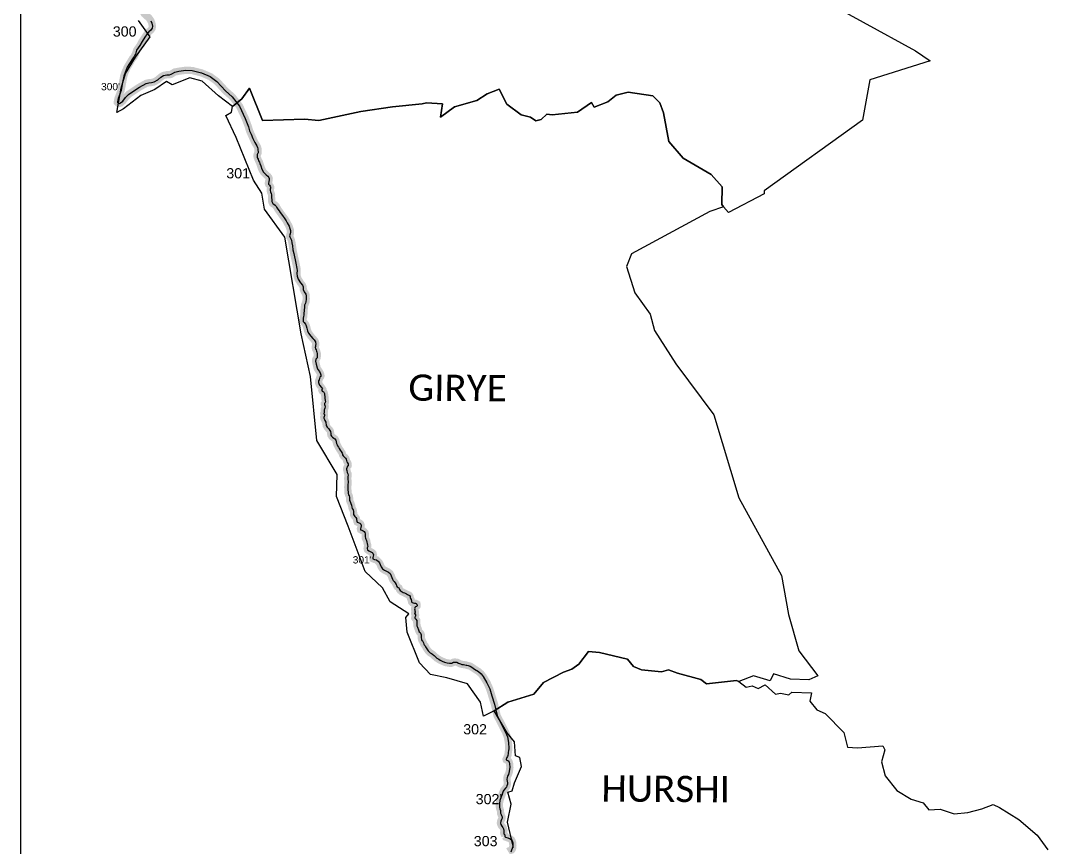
# Model space of a CAD drawing. Header units: metres. Extents: x 0 to 561379, y 0 to 4092696.
# Drawn here: x 319714 to 326906, y 1821492 to 1827166 of the extents above; entities that cross this region are included whole.
import ezdxf

# ---------------------------------------------------------------- set-up
doc = ezdxf.new("R2010")
doc.units = ezdxf.units.M
for name, color, linetype in [('COASTLINE', 5, 'Continuous'), ('NATURALLY PROTECTED', 3, 'Continuous'), ('VILLAGE BOUNDRY', 32, 'Continuous'), ('VILLAGE NAME', 1, 'Continuous')]:
    doc.layers.add(name, color=color, linetype=linetype)
doc.styles.get("Standard").update_dxf_attribs({"font": 'arial.ttf'})
picture_1 = doc.add_image_def('image1.ecw', size_in_pixel=(466537, 1349983.0))

msp = doc.modelspace()

# ---------------------------------------------------------------- linework, layer by layer
at = {"layer": 'COASTLINE', "flags": 128}
msp.add_lwpolyline([(320606.9, 1827167.7), (320612.6, 1827151.9), (320617.5, 1827129.9), (320615.3, 1827116.4), (320605.4, 1827102.1), (320593, 1827091.9), (320581.1, 1827077.6), (320565.5, 1827054), (320546.3, 1827026), (320530.9, 1826996.6), (320508.8, 1826964.5), (320500.5, 1826938.1), (320491.6, 1826921.4), (320479.7, 1826906.8), (320444.6, 1826848.2), (320428.9, 1826813.1), (320420, 1826785.9), (320411.9, 1826742.6), (320401.6, 1826687.6), (320381.1, 1826633), (320376.8, 1826611.7), (320376.9, 1826605.9), (320381.8, 1826601), (320390.1, 1826599.6), (320399.1, 1826602.7), (320413.6, 1826615.6), (320433, 1826640.2), (320452, 1826661), (320482, 1826681), (320528.6, 1826712), (320574.6, 1826737.5), (320591.8, 1826741.4), (320610.1, 1826743.1), (320628.8, 1826747.1), (320653.9, 1826761.7), (320675.3, 1826780.8), (320693.3, 1826791.8), (320715.1, 1826796.6), (320734.7, 1826797.1), (320746.2, 1826799.6), (320755.2, 1826806.3), (320770.7, 1826815.3), (320797.5, 1826820.5), (320845.9, 1826827.3), (320891.1, 1826825.6), (320955.1, 1826809.1), (321014.7, 1826783.8), (321059.9, 1826750.8), (321120, 1826685.1), (321164.9, 1826645.8), (321214.9, 1826581.8), (321255, 1826496.6), (321276.7, 1826437.9), (321284.4, 1826411.4), (321295, 1826387.7), (321307.5, 1826359.8), (321320.4, 1826331.1), (321334.8, 1826307.8), (321339.6, 1826296.9), (321341.7, 1826288.5), (321342.3, 1826278.9), (321342.8, 1826268.5), (321342.6, 1826260.7), (321341.8, 1826256.6), (321339.6, 1826253.2), (321336.3, 1826248.1), (321335.7, 1826241.6), (321336.4, 1826230.9), (321339.1, 1826224.2), (321342.4, 1826216.2), (321346.5, 1826206.3), (321352.4, 1826195.8), (321355.3, 1826186.9), (321360.7, 1826170.1), (321367.7, 1826148.8), (321379.7, 1826128.3), (321398.3, 1826108.3), (321410.4, 1826099.3), (321416.1, 1826091.9), (321419.2, 1826083.9), (321419, 1826075.2), (321415.7, 1826064.3), (321413.6, 1826050.8), (321415.4, 1826044.3), (321421.2, 1826037.6), (321426.5, 1826031.4), (321429.3, 1826025.3), (321429.2, 1826018.6), (321426.8, 1826009.7), (321426.2, 1826002.5), (321428.4, 1825992.4), (321433.3, 1825980.5), (321435.3, 1825971.2), (321435.1, 1825956.3), (321436.3, 1825935.5), (321436.9, 1825925.3), (321438.6, 1825920.5), (321443.3, 1825912.2), (321452, 1825906.8), (321460.5, 1825901.6), (321465.9, 1825895.7), (321470.3, 1825888), (321479.2, 1825872.3), (321487, 1825861.3), (321495.1, 1825849.9), (321510, 1825828.9), (321526.6, 1825807.4), (321535.2, 1825793.6), (321541.8, 1825780.6), (321555.5, 1825757.1), (321560.8, 1825740.7), (321565.1, 1825727.5), (321565.6, 1825714.6), (321564.1, 1825704), (321561.6, 1825698.1), (321559.4, 1825690.1), (321561, 1825682.4), (321565.4, 1825675.4), (321571.5, 1825660.5), (321575.6, 1825642.2), (321578.5, 1825622.5), (321582.6, 1825594.7), (321587.8, 1825568), (321601.9, 1825503.1), (321610.1, 1825465.9), (321610.7, 1825452.7), (321609.3, 1825432.1), (321611.4, 1825412.4), (321618.6, 1825392.4), (321634.5, 1825367.3), (321647.5, 1825350.4), (321651.5, 1825339.9), (321653.7, 1825321.6), (321660.5, 1825306.3), (321670.6, 1825289.2), (321673, 1825278.4), (321673.5, 1825256.1), (321671.8, 1825237.4), (321668.2, 1825228.4), (321662.6, 1825214.3), (321661, 1825203.9), (321658.8, 1825176), (321657.5, 1825159.8), (321657.2, 1825144.7), (321656, 1825135.8), (321652.9, 1825124.9), (321652.4, 1825116.8), (321651.8, 1825108.4), (321653.6, 1825101.9), (321660.2, 1825094), (321668.6, 1825083.7), (321674, 1825073.2), (321678.4, 1825056.1), (321683, 1825038.6), (321690.1, 1825022.9), (321704.7, 1825001.9), (321718.2, 1824986.1), (321727.9, 1824975), (321733.3, 1824968.8), (321736.4, 1824962.2), (321737.7, 1824957), (321738.7, 1824949.1), (321737.8, 1824937.7), (321736.2, 1824929.4), (321736, 1824922.6), (321737, 1824915.2), (321741.1, 1824906.5), (321744.8, 1824898.6), (321746.5, 1824892), (321749.6, 1824881.3), (321749.6, 1824863.6), (321747.7, 1824852.8), (321744.5, 1824846.9), (321740.3, 1824843.8), (321738.6, 1824840.1), (321737.8, 1824828.7), (321742.4, 1824808), (321747.9, 1824783.7), (321753.9, 1824772), (321764.2, 1824758), (321771.5, 1824742.8), (321773.5, 1824736.5), (321774.6, 1824729.3), (321772.9, 1824723.7), (321767.6, 1824719.5), (321764.9, 1824711.5), (321762, 1824701.5), (321758.3, 1824693.6), (321757.9, 1824684.1), (321760.2, 1824675), (321765.4, 1824665.4), (321778.6, 1824649.2), (321784.5, 1824639.7), (321781.9, 1824635.8), (321780.9, 1824629.8), (321783.9, 1824624.2), (321787.9, 1824621.6), (321791.5, 1824619.3), (321793.3, 1824618.2), (321794.7, 1824615.9), (321796.5, 1824612.8), (321798.2, 1824608.3), (321799.8, 1824598.6), (321801.6, 1824586.9), (321802.3, 1824574.7), (321803.9, 1824560.1), (321805.1, 1824549.3), (321804.5, 1824545.5), (321802.5, 1824541.7), (321800, 1824538.6), (321798.3, 1824536.5), (321798.4, 1824534.1), (321799.7, 1824530.9), (321801.9, 1824525.5), (321803.6, 1824516.3), (321801.8, 1824507.5), (321798.1, 1824499.7), (321797.7, 1824496.2), (321797.6, 1824488.7), (321797.4, 1824481.5), (321796.3, 1824474.2), (321794.7, 1824470.7), (321795.5, 1824467.2), (321798.1, 1824462.6), (321798.9, 1824454), (321797.7, 1824449.9), (321794.3, 1824443.6), (321795, 1824437.7), (321799, 1824429.7), (321802.1, 1824422.4), (321807.8, 1824410), (321811.2, 1824387.3), (321817.4, 1824376), (321827.9, 1824363.7), (321836.5, 1824354), (321839.7, 1824346.1), (321841.6, 1824332), (321843.6, 1824322.3), (321847.7, 1824314.5), (321854.8, 1824307.6), (321864.2, 1824300.6), (321870.2, 1824296), (321875.9, 1824287.6), (321879, 1824276.4), (321882.1, 1824265.2), (321885.3, 1824256), (321889.1, 1824247.9), (321894.2, 1824239.3), (321899.6, 1824228.9), (321907.3, 1824218.5), (321912.9, 1824208.5), (321920.2, 1824197.7), (321922.2, 1824193), (321923.5, 1824186), (321927.8, 1824179.6), (321932.6, 1824174.6), (321937.1, 1824171.1), (321943.7, 1824164.2), (321947.5, 1824156.3), (321950.5, 1824147), (321952.7, 1824139.2), (321957, 1824134.2), (321958, 1824131.4), (321961.6, 1824123.4), (321961.8, 1824116.2), (321961, 1824111.4), (321957.7, 1824107.8), (321954.5, 1824102.2), (321952, 1824096.1), (321951.1, 1824090.9), (321951.1, 1824084.5), (321953.5, 1824078), (321955.8, 1824065), (321960.4, 1824055.4), (321961.3, 1824047.7), (321960.1, 1824036.5), (321958.5, 1824026.5), (321959.3, 1824014.3), (321960.7, 1824006.4), (321961.4, 1823994.8), (321960.1, 1823984.4), (321959.6, 1823976.5), (321959, 1823965.9), (321959.6, 1823944.4), (321961.3, 1823931), (321961.4, 1823920.9), (321964.4, 1823911.3), (321969.2, 1823904), (321971, 1823894.4), (321971.4, 1823884.7), (321971.7, 1823873.5), (321974.6, 1823865.9), (321980.9, 1823851.6), (321984.8, 1823840.7), (321987.5, 1823826.4), (321989.3, 1823818.6), (321995.1, 1823807.6), (321997.9, 1823797.2), (321998.9, 1823788.8), (321998.8, 1823780.7), (321998.8, 1823775.7), (322002, 1823769.9), (322007.1, 1823762.2), (322014.4, 1823754.7), (322017.8, 1823749.7), (322019.4, 1823742), (322021.2, 1823730.3), (322023.5, 1823724.7), (322029.6, 1823721.4), (322040.8, 1823717.6), (322045, 1823714.6), (322047.9, 1823710.8), (322050.1, 1823704), (322050.7, 1823697.6), (322048.9, 1823686.9), (322046.1, 1823678.6), (322047.5, 1823671.9), (322054.6, 1823667.9), (322064.5, 1823664.6), (322071.6, 1823658.8), (322077.1, 1823652.5), (322079.2, 1823643.3), (322079.5, 1823633.3), (322078.5, 1823624.1), (322079.8, 1823613.4), (322082.8, 1823606.8), (322088.3, 1823598.4), (322090.2, 1823587.3), (322092.1, 1823577.7), (322095.5, 1823566.6), (322095.8, 1823556.1), (322092.9, 1823548.6), (322091.9, 1823542.4), (322094.2, 1823534.4), (322103.6, 1823527.4), (322116.3, 1823520.7), (322125.5, 1823515.6), (322131.8, 1823510.3), (322135.1, 1823499.4), (322132.5, 1823489.2), (322130.5, 1823480.9), (322132.2, 1823472.7), (322142.1, 1823468.3), (322156.1, 1823465.1), (322169.2, 1823453.1), (322175.9, 1823444.6), (322182.5, 1823432.5), (322187.9, 1823417.3), (322197.5, 1823403.4), (322210.4, 1823394.3), (322225.4, 1823386.6), (322237.9, 1823380.4), (322249, 1823371.3), (322257.4, 1823355.7), (322261.3, 1823343.5), (322265.9, 1823332), (322271.4, 1823323.4), (322277.3, 1823317.1), (322284.5, 1823306.7), (322290.2, 1823296.6), (322294.6, 1823286.3), (322298.3, 1823280.1), (322304.5, 1823275.8), (322310.2, 1823272.3), (322311.5, 1823268.4), (322313.9, 1823261.6), (322319.2, 1823254.8), (322326.1, 1823248.9), (322339.2, 1823241.8), (322347.7, 1823238.3), (322361.3, 1823231), (322369.1, 1823227.4), (322378.3, 1823223.4), (322382.3, 1823220.3), (322386.4, 1823213.5), (322387.4, 1823205.5), (322389.9, 1823199.3), (322393.4, 1823193.6), (322394.5, 1823190), (322395.5, 1823184.8), (322397.2, 1823176), (322401.4, 1823171.2), (322408.9, 1823169.3), (322418.1, 1823167.8), (322423.9, 1823166.5), (322429.5, 1823164.3), (322431.8, 1823162.3), (322434.2, 1823161), (322435.5, 1823154.6), (322434.6, 1823148.1), (322430.9, 1823145.1), (322424.3, 1823141.6), (322419.5, 1823137.2), (322418.4, 1823132.5), (322417.7, 1823127.8), (322418.7, 1823120.8), (322420.6, 1823114.5), (322422.9, 1823108.6), (322422.6, 1823102.7), (322420.4, 1823101.2), (322418.6, 1823099.6), (322418.3, 1823096.3), (322419.9, 1823093.4), (322423.3, 1823088.5), (322424.6, 1823084.7), (322424, 1823077.8), (322421, 1823074.4), (322419.4, 1823070.2), (322418.9, 1823066.1), (322422.2, 1823062), (322427.1, 1823056.5), (322432.3, 1823049.4), (322433.3, 1823044.2), (322432.8, 1823034.6), (322433.2, 1823025.9), (322433.7, 1823019.7), (322434.3, 1823012.7), (322437.3, 1823003.4), (322440.1, 1822996.7), (322442.5, 1822990.5), (322446.2, 1822977.9), (322450.1, 1822970.5), (322455.7, 1822965.1), (322459.1, 1822961.4), (322461.7, 1822957), (322464, 1822950.3), (322463.2, 1822941.5), (322463.6, 1822931.6), (322465.6, 1822918.5), (322468.2, 1822912.2), (322472, 1822908.2), (322474, 1822903.3), (322478.1, 1822895), (322480.5, 1822886.8), (322484.3, 1822881.7), (322490.1, 1822874.6), (322493.6, 1822867.7), (322501.1, 1822854.7), (322506, 1822847.1), (322511.1, 1822839.9), (322516, 1822835), (322525.3, 1822826.2), (322534.3, 1822821), (322541.1, 1822816.4), (322546.3, 1822812.3), (322551.4, 1822807.5), (322556, 1822802.7), (322561.7, 1822797.8), (322570.5, 1822790.1), (322583.6, 1822781.9), (322594.5, 1822775.1), (322607.9, 1822769.3), (322623.7, 1822762.2), (322633.1, 1822758.9), (322641.9, 1822757.6), (322658.7, 1822755), (322669.2, 1822754.6), (322674.7, 1822756.5), (322681.2, 1822759.4), (322685.3, 1822762.4), (322696, 1822763.1), (322708.4, 1822761.8), (322719.5, 1822756.5), (322733, 1822750.1), (322743.4, 1822747.2), (322753, 1822745.8), (322764, 1822744.4), (322771.8, 1822742.3), (322775.7, 1822741.2), (322784.8, 1822738.7), (322799.8, 1822734.7), (322811.6, 1822727.9), (322829.5, 1822715.1), (322857.5, 1822697.6), (322874.7, 1822682), (322888.3, 1822664.3), (322914.9, 1822621), (322933.7, 1822578.8), (322948.4, 1822531.6), (322966.1, 1822474.6), (322984.5, 1822395.2), (323015.2, 1822335.3), (323042.9, 1822281.5), (323055, 1822248.9), (323062, 1822211.7), (323065.1, 1822170.4), (323062.9, 1822153.5), (323061.6, 1822143.7), (323060.3, 1822134.6), (323058.7, 1822122), (323055.6, 1822115.5), (323051.6, 1822106.9), (323048.5, 1822100.4), (323046.2, 1822095.6), (323047.1, 1822091.8), (323050.9, 1822089.4), (323059.2, 1822086.6), (323064.8, 1822081.7), (323067.9, 1822075.2), (323070.2, 1822064.8), (323072.3, 1822040.4), (323068.5, 1822010.6), (323062.1, 1821991.6), (323055, 1821978.5), (323053, 1821970), (323052, 1821956.5), (323053.4, 1821946.1), (323055.2, 1821933.4), (323054.9, 1821924), (323052.1, 1821912.4), (323048.1, 1821903.8), (323042.3, 1821896.4), (323031.4, 1821884.2), (323026.5, 1821875.5), (323022.1, 1821863.2), (323016, 1821846.2), (323012.6, 1821836.5), (323004.2, 1821813.2), (323000.2, 1821792.4), (323000.5, 1821767.2), (323003, 1821756.1), (323008, 1821742.7), (323008.1, 1821732.8), (323008.3, 1821724.9), (323011.5, 1821716.6), (323014.7, 1821708.1), (323018.3, 1821699), (323018.6, 1821690.4), (323014.8, 1821682.3), (323009.1, 1821669.7), (323007.2, 1821657.7), (323010.1, 1821646.9), (323016.8, 1821635.3), (323024.6, 1821627.8), (323029.1, 1821617.2), (323031.4, 1821606.5), (323030, 1821590), (323031.8, 1821582.6), (323036.8, 1821575.3), (323038.7, 1821566.1), (323042.8, 1821560.8), (323057.8, 1821555.4), (323073.7, 1821549.6), (323083.4, 1821541.7), (323087.9, 1821534.1), (323091.6, 1821521.5), (323092.8, 1821505.8), (323091.7, 1821486.4)], dxfattribs=at)
at = {"layer": 'NATURALLY PROTECTED', "const_width": 50, "flags": 128}
for points in [[(320555.3, 1827227.3), (320561.9, 1827214.8), (320576.5, 1827201.6), (320594.2, 1827185.6), (320606.9, 1827167.7), (320612.6, 1827151.9), (320617.5, 1827129.9), (320615.3, 1827116.4), (320605.4, 1827102.1), (320593, 1827091.9), (320581.1, 1827077.6), (320579, 1827074.5)], [(320579, 1827074.5), (320565.5, 1827054), (320546.3, 1827026), (320530.9, 1826996.6), (320508.8, 1826964.5), (320500.5, 1826938.1), (320491.6, 1826921.4), (320479.7, 1826906.8), (320444.6, 1826848.2), (320428.9, 1826813.1), (320420, 1826785.9), (320411.9, 1826742.6), (320401.6, 1826687.6), (320381.1, 1826633), (320376.8, 1826611.7), (320376.9, 1826605.9), (320381.8, 1826601), (320390.1, 1826599.6), (320399.1, 1826602.7), (320413.6, 1826615.6), (320433, 1826640.2), (320452, 1826661), (320482, 1826681), (320528.6, 1826712), (320574.6, 1826737.5), (320591.8, 1826741.4), (320610.1, 1826743.1), (320628.8, 1826747.1), (320653.9, 1826761.7), (320675.3, 1826780.8), (320693.3, 1826791.8), (320701.2, 1826793.5)], [(320701.2, 1826793.5), (320715.1, 1826796.6), (320734.7, 1826797.1), (320746.2, 1826799.6), (320755.2, 1826806.3), (320770.7, 1826815.3), (320797.5, 1826820.5), (320845.9, 1826827.3), (320891.1, 1826825.6), (320955.1, 1826809.1), (321014.7, 1826783.8), (321059.9, 1826750.8), (321120, 1826685.1), (321164.9, 1826645.8), (321214.9, 1826581.8), (321255, 1826496.6), (321276.7, 1826437.9), (321284.4, 1826411.4), (321295, 1826387.7), (321307.5, 1826359.8), (321320.4, 1826331.1), (321334.8, 1826307.8), (321339.6, 1826296.9), (321341.7, 1826288.5), (321342.3, 1826278.9), (321342.8, 1826268.5), (321342.6, 1826260.7), (321341.8, 1826256.6), (321339.6, 1826253.2), (321336.3, 1826248.1), (321335.7, 1826241.6), (321336.4, 1826230.9), (321339.1, 1826224.2), (321342.4, 1826216.2), (321346.5, 1826206.3), (321352.4, 1826195.8), (321355.3, 1826186.9), (321360.7, 1826170.1), (321367.7, 1826148.8), (321379.7, 1826128.3), (321398.3, 1826108.3), (321410.4, 1826099.3), (321416.1, 1826091.9), (321419.2, 1826083.9), (321419, 1826075.2), (321415.7, 1826064.3), (321413.6, 1826050.8), (321415.4, 1826044.3), (321421.2, 1826037.6), (321426.5, 1826031.4), (321429.3, 1826025.3), (321429.2, 1826018.6), (321426.8, 1826009.7), (321426.2, 1826002.5), (321428.4, 1825992.4), (321433.3, 1825980.5), (321435.3, 1825971.2), (321435.1, 1825956.3), (321436.3, 1825935.5), (321436.9, 1825925.3), (321438.6, 1825920.5), (321443.3, 1825912.2), (321452, 1825906.8), (321460.5, 1825901.6), (321465.9, 1825895.7), (321470.3, 1825888), (321479.2, 1825872.3), (321487, 1825861.3), (321495.1, 1825849.9), (321510, 1825828.9), (321526.6, 1825807.4), (321535.2, 1825793.6), (321541.8, 1825780.6), (321555.5, 1825757.1), (321560.8, 1825740.7), (321565.1, 1825727.5), (321565.6, 1825714.6), (321564.1, 1825704), (321561.6, 1825698.1), (321559.4, 1825690.1), (321561, 1825682.4), (321565.4, 1825675.4), (321571.5, 1825660.5), (321575.6, 1825642.2), (321578.5, 1825622.5), (321582.6, 1825594.7), (321587.8, 1825568), (321601.9, 1825503.1), (321610.1, 1825465.9), (321610.7, 1825452.7), (321609.3, 1825432.1), (321611.4, 1825412.4), (321618.6, 1825392.4), (321634.5, 1825367.3), (321647.5, 1825350.4), (321651.5, 1825339.9), (321653.7, 1825321.6), (321660.5, 1825306.3), (321670.6, 1825289.2), (321673, 1825278.4), (321673.5, 1825256.1), (321671.8, 1825237.4), (321668.2, 1825228.4), (321662.6, 1825214.3), (321661, 1825203.9), (321658.8, 1825176), (321657.5, 1825159.8), (321657.2, 1825144.7), (321656, 1825135.8), (321652.9, 1825124.9), (321652.4, 1825116.8), (321651.8, 1825108.4), (321653.6, 1825101.9), (321660.2, 1825094), (321668.6, 1825083.7), (321674, 1825073.2), (321678.4, 1825056.1), (321683, 1825038.6), (321690.1, 1825022.9), (321704.7, 1825001.9), (321718.2, 1824986.1), (321727.9, 1824975), (321733.3, 1824968.8), (321736.4, 1824962.2), (321737.7, 1824957), (321738.7, 1824949.1), (321737.8, 1824937.7), (321736.2, 1824929.4), (321736, 1824922.6), (321737, 1824915.2), (321741.1, 1824906.5), (321744.8, 1824898.6), (321746.5, 1824892), (321749.6, 1824881.3), (321749.6, 1824863.6), (321747.7, 1824852.8), (321744.5, 1824846.9), (321740.3, 1824843.8), (321738.6, 1824840.1), (321738.6, 1824839.6)], [(321738.6, 1824839.6), (321737.8, 1824828.7), (321742.4, 1824808), (321747.9, 1824783.7), (321753.9, 1824772), (321764.2, 1824758), (321771.5, 1824742.8), (321773.5, 1824736.5), (321774.6, 1824729.3), (321772.9, 1824723.7), (321767.6, 1824719.5), (321764.9, 1824711.5), (321762, 1824701.5), (321758.3, 1824693.6), (321757.9, 1824684.1), (321760.2, 1824675), (321765.4, 1824665.4), (321778.6, 1824649.2), (321784.5, 1824639.7), (321781.9, 1824635.8), (321780.9, 1824629.8), (321783.9, 1824624.2), (321787.9, 1824621.6), (321791.5, 1824619.3), (321793.3, 1824618.2), (321794.7, 1824615.9), (321796.5, 1824612.8), (321798.2, 1824608.3), (321799.8, 1824598.6), (321801.6, 1824586.9), (321802.3, 1824574.7), (321803.9, 1824560.1), (321805.1, 1824549.3), (321804.5, 1824545.5), (321802.5, 1824541.7), (321800, 1824538.6), (321798.3, 1824536.5), (321798.4, 1824534.1), (321799.7, 1824530.9), (321801.9, 1824525.5), (321803.6, 1824516.3), (321801.8, 1824507.5), (321798.1, 1824499.7), (321797.7, 1824496.2), (321797.6, 1824488.7), (321797.4, 1824481.5), (321796.3, 1824474.2), (321794.7, 1824470.7), (321795.5, 1824467.2), (321798.1, 1824462.6), (321798.9, 1824454), (321797.7, 1824449.9), (321794.3, 1824443.6), (321795, 1824437.7), (321799, 1824429.7), (321802.1, 1824422.4), (321807.8, 1824410), (321811.2, 1824387.3), (321817.4, 1824376), (321827.9, 1824363.7), (321836.5, 1824354), (321839.7, 1824346.1), (321841.6, 1824332), (321843.6, 1824322.3), (321847.7, 1824314.5), (321854.8, 1824307.6), (321864.2, 1824300.6), (321870.2, 1824296), (321875.9, 1824287.6), (321879, 1824276.4), (321882.1, 1824265.2), (321885.3, 1824256), (321889.1, 1824247.9), (321894.2, 1824239.3), (321899.6, 1824228.9), (321907.3, 1824218.5), (321912.9, 1824208.5), (321920.2, 1824197.7), (321922.2, 1824193), (321923.5, 1824186), (321927.8, 1824179.6), (321932.6, 1824174.6), (321937.1, 1824171.1), (321943.7, 1824164.2), (321947.5, 1824156.3), (321950.5, 1824147), (321952.7, 1824139.2), (321957, 1824134.2), (321958, 1824131.4), (321961.6, 1824123.4), (321961.8, 1824116.2), (321961, 1824111.4), (321957.7, 1824107.8), (321954.5, 1824102.2), (321952, 1824096.1), (321951.1, 1824090.9), (321951.1, 1824084.5), (321953.5, 1824078), (321955.8, 1824065), (321960.4, 1824055.4), (321961.3, 1824047.7), (321960.1, 1824036.5), (321958.5, 1824026.5), (321959.3, 1824014.3), (321960.7, 1824006.4), (321961.4, 1823994.8), (321960.1, 1823984.4), (321959.6, 1823976.5), (321959, 1823965.9), (321959.6, 1823944.4), (321961.3, 1823931), (321961.4, 1823920.9), (321964.4, 1823911.3), (321969.2, 1823904), (321971, 1823894.4), (321971.4, 1823884.7), (321971.7, 1823873.5), (321974.6, 1823865.9), (321980.9, 1823851.6), (321984.8, 1823840.7), (321987.5, 1823826.4), (321989.3, 1823818.6), (321995.1, 1823807.6), (321997.9, 1823797.2), (321998.9, 1823788.8), (321998.8, 1823780.7), (321998.8, 1823775.7), (322002, 1823769.9), (322007.1, 1823762.2), (322014.4, 1823754.7), (322017.8, 1823749.7), (322019.4, 1823742), (322021.2, 1823730.3), (322023.5, 1823724.7), (322029.6, 1823721.4), (322040.8, 1823717.6), (322045, 1823714.6), (322047.9, 1823710.8), (322050.1, 1823704), (322050.7, 1823697.6), (322048.9, 1823686.9), (322046.1, 1823678.6), (322047.5, 1823671.9), (322054.6, 1823667.9), (322064.5, 1823664.6), (322071.6, 1823658.8), (322077.1, 1823652.5), (322079.2, 1823643.3), (322079.5, 1823633.3), (322078.5, 1823624.1), (322079.8, 1823613.4), (322082.8, 1823606.8), (322088.3, 1823598.4), (322090.2, 1823587.3), (322092.1, 1823577.7), (322095.5, 1823566.6), (322095.8, 1823556.1), (322092.9, 1823548.6), (322091.9, 1823542.4), (322094.2, 1823534.4), (322103.6, 1823527.4), (322116.3, 1823520.7), (322125.5, 1823515.6), (322131.8, 1823510.3), (322135.1, 1823499.4), (322132.5, 1823489.2), (322130.5, 1823480.9), (322132.2, 1823472.7), (322142.1, 1823468.3), (322156.1, 1823465.1), (322169.2, 1823453.1), (322175.9, 1823444.6), (322182.5, 1823432.5), (322187.9, 1823417.3), (322197.5, 1823403.4), (322210.4, 1823394.3), (322225.4, 1823386.6), (322237.9, 1823380.4), (322249, 1823371.3), (322257.4, 1823355.7), (322261.3, 1823343.5), (322265.9, 1823332), (322271.4, 1823323.4), (322277.3, 1823317.1), (322284.5, 1823306.7), (322290.2, 1823296.6), (322294.6, 1823286.3), (322298.3, 1823280.1), (322304.5, 1823275.8), (322310.2, 1823272.3), (322311.5, 1823268.4), (322313.9, 1823261.6), (322319.2, 1823254.8), (322326.1, 1823248.9), (322339.2, 1823241.8), (322347.7, 1823238.3), (322361.3, 1823231), (322369.1, 1823227.4), (322378.3, 1823223.4), (322382.3, 1823220.3), (322386.4, 1823213.5), (322387.4, 1823205.5), (322389.9, 1823199.3), (322393.4, 1823193.6), (322394.5, 1823190), (322395.5, 1823184.8), (322397.2, 1823176), (322401.4, 1823171.2), (322408.9, 1823169.3), (322418.1, 1823167.8), (322423.9, 1823166.5), (322429.5, 1823164.3), (322431.8, 1823162.3), (322434.2, 1823161), (322435.5, 1823154.6), (322434.6, 1823148.1), (322430.9, 1823145.1), (322424.3, 1823141.6), (322419.5, 1823137.2), (322418.4, 1823132.5), (322417.7, 1823127.8), (322418.7, 1823120.8), (322420.6, 1823114.5), (322422.9, 1823108.6), (322422.6, 1823102.7), (322420.4, 1823101.2), (322418.6, 1823099.6), (322418.3, 1823096.3), (322419.9, 1823093.4), (322423.3, 1823088.5), (322424.6, 1823084.7), (322424, 1823077.8), (322421, 1823074.4), (322419.4, 1823070.2), (322418.9, 1823066.1), (322422.2, 1823062), (322427.1, 1823056.5), (322432.3, 1823049.4), (322433.3, 1823044.2), (322432.8, 1823034.6), (322433.2, 1823025.9), (322433.7, 1823019.7), (322434.3, 1823012.7), (322437.3, 1823003.4), (322440.1, 1822996.7), (322442.5, 1822990.5), (322446.2, 1822977.9), (322450.1, 1822970.5), (322455.7, 1822965.1), (322459.1, 1822961.4), (322461.7, 1822957), (322464, 1822950.3), (322463.2, 1822941.5), (322463.6, 1822931.6), (322465.6, 1822918.5), (322468.2, 1822912.2), (322472, 1822908.2), (322474, 1822903.3), (322478.1, 1822895), (322480.5, 1822886.8), (322484.3, 1822881.7), (322490.1, 1822874.6), (322493.6, 1822867.7), (322501.1, 1822854.7), (322506, 1822847.1), (322511.1, 1822839.9), (322516, 1822835), (322525.3, 1822826.2), (322534.3, 1822821), (322541.1, 1822816.4), (322546.3, 1822812.3), (322551.4, 1822807.5), (322556, 1822802.7), (322561.7, 1822797.8), (322570.5, 1822790.1), (322583.6, 1822781.9), (322594.5, 1822775.1), (322607.9, 1822769.3), (322623.7, 1822762.2), (322633.1, 1822758.9), (322641.9, 1822757.6), (322658.7, 1822755), (322669.2, 1822754.6), (322674.7, 1822756.5), (322681.2, 1822759.4), (322685.3, 1822762.4), (322696, 1822763.1), (322708.4, 1822761.8), (322719.5, 1822756.5), (322733, 1822750.1), (322743.4, 1822747.2), (322753, 1822745.8), (322764, 1822744.4), (322771.8, 1822742.3), (322775.7, 1822741.2), (322784.8, 1822738.7)], [(322784.8, 1822738.7), (322799.8, 1822734.7), (322811.6, 1822727.9), (322829.5, 1822715.1), (322857.5, 1822697.6), (322874.7, 1822682), (322888.3, 1822664.3), (322914.9, 1822621), (322933.7, 1822578.8), (322948.4, 1822531.6), (322966.1, 1822474.6), (322984.5, 1822395.2), (323015.2, 1822335.3), (323042.9, 1822281.5), (323055, 1822248.9), (323062, 1822211.7), (323065.1, 1822170.4), (323062.9, 1822153.5), (323061.6, 1822143.7), (323060.3, 1822134.6), (323058.7, 1822122), (323055.6, 1822115.5), (323051.6, 1822106.9), (323048.5, 1822100.4), (323046.2, 1822095.6), (323047.1, 1822091.8), (323050.9, 1822089.4), (323059.2, 1822086.6), (323064.8, 1822081.7), (323067.9, 1822075.2), (323070.2, 1822064.8), (323072.3, 1822040.4), (323068.5, 1822010.6), (323062.1, 1821991.6), (323055, 1821978.5), (323054, 1821974.3)], [(323054, 1821974.3), (323053, 1821970), (323052, 1821956.5), (323053.4, 1821946.1), (323055.2, 1821933.4), (323054.9, 1821924), (323052.1, 1821912.4), (323048.1, 1821903.8), (323042.3, 1821896.4), (323031.4, 1821884.2), (323026.5, 1821875.5), (323022.1, 1821863.2), (323016, 1821846.2), (323012.6, 1821836.5), (323004.2, 1821813.2), (323000.2, 1821792.4), (323000.5, 1821767.2), (323003, 1821756.1), (323008, 1821742.7), (323008.1, 1821732.8), (323008.3, 1821724.9), (323011.5, 1821716.6), (323014.7, 1821708.1), (323018.3, 1821699), (323018.6, 1821690.4), (323014.8, 1821682.3), (323009.1, 1821669.7), (323007.2, 1821657.7), (323010.1, 1821646.9), (323016.8, 1821635.3), (323024.6, 1821627.8), (323029.1, 1821617.2), (323031.4, 1821606.5), (323030, 1821590), (323031.8, 1821582.6), (323036.8, 1821575.3), (323038.7, 1821566.1)], [(323038.7, 1821566.1), (323042.8, 1821560.8), (323057.8, 1821555.4), (323073.7, 1821549.6), (323083.4, 1821541.7), (323087.9, 1821534.1), (323091.6, 1821521.5), (323092.8, 1821505.8), (323091.7, 1821486.4), (323088.5, 1821477.2), (323084.1, 1821471.8), (323073.2, 1821468.2), (323064.9, 1821465.4), (323060.1, 1821462.5)]]:
    msp.add_lwpolyline(points, dxfattribs=at)
at = {"layer": 'VILLAGE BOUNDRY'}
for points in [[(325138.2, 1827357.5, 0), (325858.2, 1826961.5, 0), (325958.5, 1826892.2, 0), (325544.2, 1826760.8, 0), (325493.8, 1826483.6, 0), (324818.6, 1825998.5, 0), (324819.1, 1825979.8, 0), (324572.8, 1825850.2, 0), (324540.2, 1825890.3, 0), (324527.9, 1825905.5, 0), (324529.3, 1826027.9, 0), (324454.5, 1826111.4, 0), (324261.5, 1826224.4, 0), (324164.7, 1826337.6, 0), (324127.3, 1826534.6, 0), (324101.5, 1826602.9, 0), (324053.1, 1826651.1, 0), (323884.3, 1826677.2, 0), (323802.5, 1826655.7, 0), (323744.8, 1826611.4, 0), (323652, 1826573.3, 0), (323632.9, 1826605.5, 0), (323536.7, 1826539.6, 0), (323363.8, 1826520.6, 0), (323325.7, 1826527, 0), (323288, 1826489.7, 0), (323250, 1826480.2, 0), (323214.9, 1826504.7, 0), (323150, 1826521.3, 0), (323052.2, 1826594.2, 0), (322997.8, 1826697.3, 0), (322916.6, 1826664.7, 0), (322845.7, 1826620.3, 0), (322691.3, 1826577, 0), (322596.8, 1826505.5, 0), (322610, 1826596.4, 0), (322499.2, 1826604.7, 0), (322470.8, 1826595.9, 0), (322265.2, 1826577.1, 0), (322049.1, 1826545, 0), (321761.3, 1826481.9, 0), (321660.7, 1826490.4, 0), (321372.3, 1826483.3, 0), (321283.1, 1826703.7, 0), (321230.3, 1826632, 0), (321166.5, 1826578.7, 0), (321071.8, 1826650.8, 0), (320959.7, 1826753.3, 0), (320874.6, 1826774.8, 0), (320752.4, 1826727.8, 0), (320714.7, 1826750.3, 0), (320633.3, 1826694.3, 0), (320536.7, 1826654.3, 0), (320419.2, 1826563.4, 0), (320372.1, 1826537.6, 0), (320403.2, 1826704, 0), (320432.9, 1826804.2, 0), (320500, 1826916.3, 0), (320602.2, 1827056.1, 0), (320521.5, 1827169.4, 0)], [(323082.3, 1821459.4, 0), (323095.7, 1821498.1, 0), (323056.1, 1821664.2, 0), (323080.3, 1821787.4, 0), (323059.2, 1821870.5, 0), (323088, 1821878.5, 0), (323104.2, 1821934.1, 0), (323153.2, 1822046.3, 0), (323141.8, 1822106.7, 0), (323111.9, 1822119, 0), (323103.7, 1822215.7, 0), (323054.6, 1822277.8, 0), (322963.7, 1822428.4, 0), (323057.9, 1822486.9, 0), (323236.4, 1822542.1, 0), (323302.5, 1822623.5, 0), (323440.9, 1822694.1, 0), (323497.4, 1822713.1, 0), (323546, 1822749.2, 0), (323611.6, 1822834.8, 0), (323688.9, 1822829.4, 0), (323880.6, 1822783.7, 0), (323921, 1822733.2, 0), (323977, 1822710, 0), (324112.8, 1822696.3, 0), (324162.9, 1822709.3, 0), (324224.2, 1822686.3, 0), (324383.8, 1822642.2, 0), (324421.9, 1822612.6, 0), (324628.2, 1822636.4, 0), (324644.2, 1822628.7, 0), (324695.8, 1822591.5, 0), (324736.5, 1822599, 0), (324776.9, 1822580.7, 0), (324826.2, 1822605.7, 0), (324895.8, 1822542.5, 0), (324931.5, 1822550.1, 0), (324988.5, 1822538.1, 0), (325009.4, 1822556.1, 0), (325145, 1822551.5, 0), (325132.3, 1822495.4, 0), (325180.8, 1822433.8, 0), (325237.4, 1822410.3, 0), (325366.7, 1822280, 0), (325392.1, 1822178.2, 0), (325459.2, 1822173.7, 0), (325633.3, 1822187.2, 0), (325646.5, 1822159.4, 0), (325623.9, 1822078.1, 0), (325651, 1821981, 0), (325730.8, 1821879.8, 0), (325828.5, 1821821.1, 0), (325911.2, 1821796.1, 0), (325949.4, 1821747.6, 0), (326026.9, 1821752.1, 0), (326124, 1821720.9, 0), (326218.1, 1821730.9, 0), (326314.2, 1821754.8, 0), (326391.3, 1821784.1, 0), (326434.5, 1821764.4, 0), (326566.8, 1821681, 0), (326694.1, 1821573.8, 0), (326766.1, 1821473.9, 0)]]:
    msp.add_polyline3d(points, dxfattribs=at)
msp.add_polyline3d([(325188.3, 1822667.8, 0), (325126.2, 1822640.6, 0), (325000.8, 1822646.1, 0), (324883.9, 1822681.7, 0), (324859.5, 1822633.7, 0), (324744.5, 1822667.3, 0), (324644.2, 1822628.7, 0), (324628.2, 1822636.4, 0), (324421.9, 1822612.6, 0), (324383.8, 1822642.2, 0), (324224.2, 1822686.3, 0), (324162.9, 1822709.3, 0), (324112.8, 1822696.3, 0), (323977, 1822710, 0), (323921, 1822733.2, 0), (323880.6, 1822783.7, 0), (323688.9, 1822829.4, 0), (323611.6, 1822834.8, 0), (323546, 1822749.2, 0), (323497.4, 1822713.1, 0), (323440.9, 1822694.1, 0), (323302.5, 1822623.5, 0), (323236.4, 1822542.1, 0), (323057.9, 1822486.9, 0), (322963.7, 1822428.4, 0), (322890.5, 1822391, 0), (322869.4, 1822487.5, 0), (322782, 1822612.6, 0), (322639.2, 1822654.5, 0), (322527.1, 1822677.4, 0), (322451.7, 1822757.8, 0), (322367.9, 1822967.5, 0), (322358.3, 1823069.8, 0), (322379.2, 1823093.1, 0), (322250.9, 1823176.4, 0), (322196.4, 1823273, 0), (322078.5, 1823384.5, 0), (321962.4, 1823697.4, 0), (321881.2, 1823899.5, 0), (321885, 1824050.8, 0), (321745.7, 1824285.5, 0), (321703.2, 1824725.2, 0), (321639.4, 1825018.3, 0), (321527.7, 1825682.2, 0), (321387.9, 1825874, 0), (321368.5, 1825983.8, 0), (321311.1, 1826073.7, 0), (321192.6, 1826364.7, 0), (321121.5, 1826516, 0), (321161.3, 1826539.5, 0), (321166.5, 1826578.7, 0), (321230.3, 1826632, 0), (321283.1, 1826703.7, 0), (321372.3, 1826483.3, 0), (321660.7, 1826490.4, 0), (321761.3, 1826481.9, 0), (322049.1, 1826545, 0), (322265.2, 1826577.1, 0), (322470.8, 1826595.9, 0), (322499.2, 1826604.7, 0), (322610, 1826596.4, 0), (322596.8, 1826505.5, 0), (322691.3, 1826577, 0), (322845.7, 1826620.3, 0), (322916.6, 1826664.7, 0), (322997.8, 1826697.3, 0), (323052.2, 1826594.2, 0), (323150, 1826521.3, 0), (323214.9, 1826504.7, 0), (323250, 1826480.2, 0), (323288, 1826489.7, 0), (323325.7, 1826527, 0), (323363.8, 1826520.6, 0), (323536.7, 1826539.6, 0), (323632.9, 1826605.5, 0), (323652, 1826573.3, 0), (323744.8, 1826611.4, 0), (323802.5, 1826655.7, 0), (323884.3, 1826677.2, 0), (324053.1, 1826651.1, 0), (324101.5, 1826602.9, 0), (324127.3, 1826534.6, 0), (324164.7, 1826337.6, 0), (324261.5, 1826224.4, 0), (324454.5, 1826111.4, 0), (324529.3, 1826027.9, 0), (324527.9, 1825905.5, 0), (324540.2, 1825890.3, 0), (324446.6, 1825857.8, 0), (323907.2, 1825566.3, 0), (323872.7, 1825480.6, 0), (323929.5, 1825299.7, 0), (324035.2, 1825152.2, 0), (324065.3, 1825041, 0), (324212.8, 1824810.7, 0), (324472, 1824461.4, 0), (324644.9, 1823891.8, 0), (324938.2, 1823358.2, 0), (324986.8, 1823090.4, 0), (325057.6, 1822840.2, 0)], close=True, dxfattribs=at)

# ---------------------------------------------------------------- texts
at = {"layer": 'NATURALLY PROTECTED', "attachment_point": 1}
for s, width, insert, char_height in [('300', 95.172, (320345.1, 1827128.9), 70), ("300'", 70.183, (320264.5, 1826740.1), 50), ('301', 95.172, (321124.5, 1826154.9), 70), ("301'", 70.183, (321993, 1823490.1), 50), ('302', 95.172, (322751.9, 1822336.5), 70), ("302'", 95.172, (322837.4, 1821857), 70), ('303', 95.172, (322824.3, 1821568.4), 70)]:
    msp.add_mtext_dynamic_manual_height_columns(s, width=width, gutter_width=1, heights=[0], dxfattribs=dict(at, insert=insert, char_height=char_height))
at = {"layer": 'VILLAGE NAME', "char_height": 180.345, "attachment_point": 1, "rotation": 359.61391}
for s, width, insert in [('{\\fCalibri|b0|i0|c0|p34;GIRYE}', 1115.443, (322375.9, 1824738.5)), ('{\\fCalibri|b0|i0|c0|p34;HURSHI}', 1779.605, (323701.6, 1821985.5)), ('{\\fCalibri|b0|i0|c0|p34;HURSHI}', 1779.605, (323701.6, 1821985.5))]:
    msp.add_mtext_dynamic_manual_height_columns(s, width=width, gutter_width=901.7, heights=[0], dxfattribs=dict(at, insert=insert))

# ---------------------------------------------------------------- pictures from other files: only their frames are drawn
image = msp.add_image(picture_1, insert=(319714.2, 1791012.4), size_in_units=(13996.1, 40499.5))
image.dxf.flags = 7

doc.saveas('drawing.dxf')
